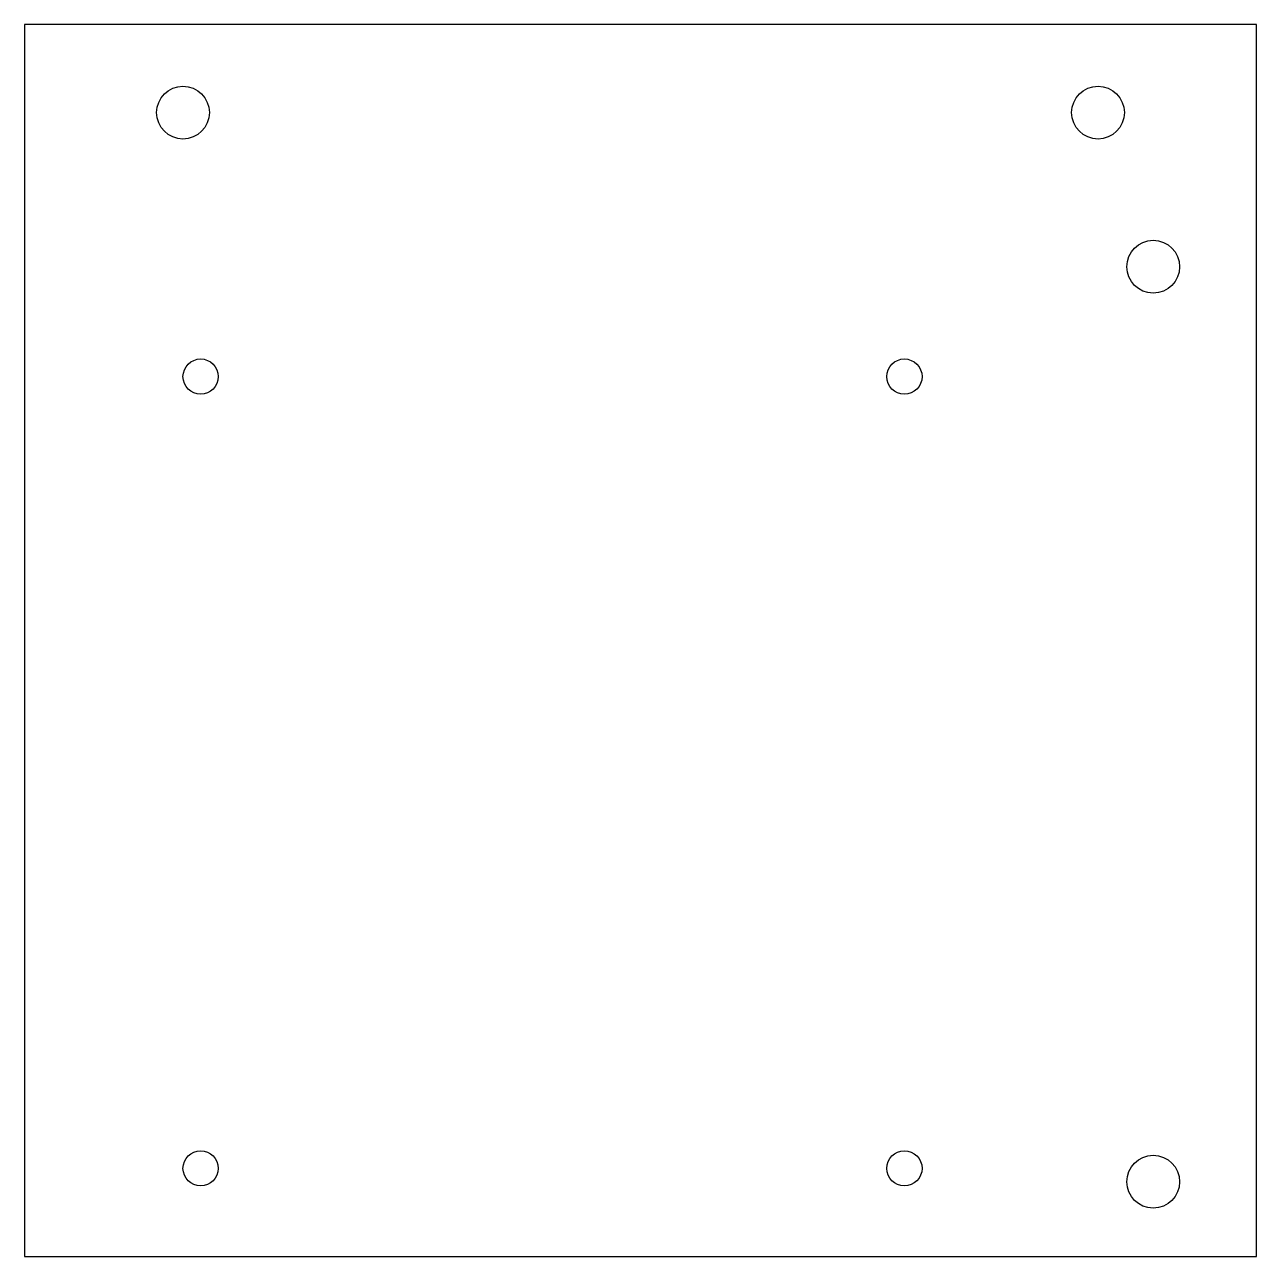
# Model space of a CAD drawing. Header units: millimetres. Extents: x -35 to 35, y -35 to 35.
import ezdxf

# ---------------------------------------------------------------- set-up
doc = ezdxf.new("R2010")
doc.units = ezdxf.units.MM
doc.layers.get('0').update_dxf_attribs({"lineweight": 25})

msp = doc.modelspace()

# ---------------------------------------------------------------- linework, layer by layer
for p, q in [((35, 35), (-35, 35)), ((-35, 35), (-35, -35)), ((35, -35), (35, 35)), ((-35, -35), (35, -35))]:
    msp.add_line(p, q)
for centre, radius in [((-26, 30), 1.5), ((26, 30), 1.5), ((29.141, 21.243), 1.5), ((-25, 15), 1), ((15, 15), 1), ((-25, -30), 1), ((15, -30), 1), ((29.141, -30.757), 1.5)]:
    msp.add_circle(centre, radius)

doc.saveas('drawing.dxf')
